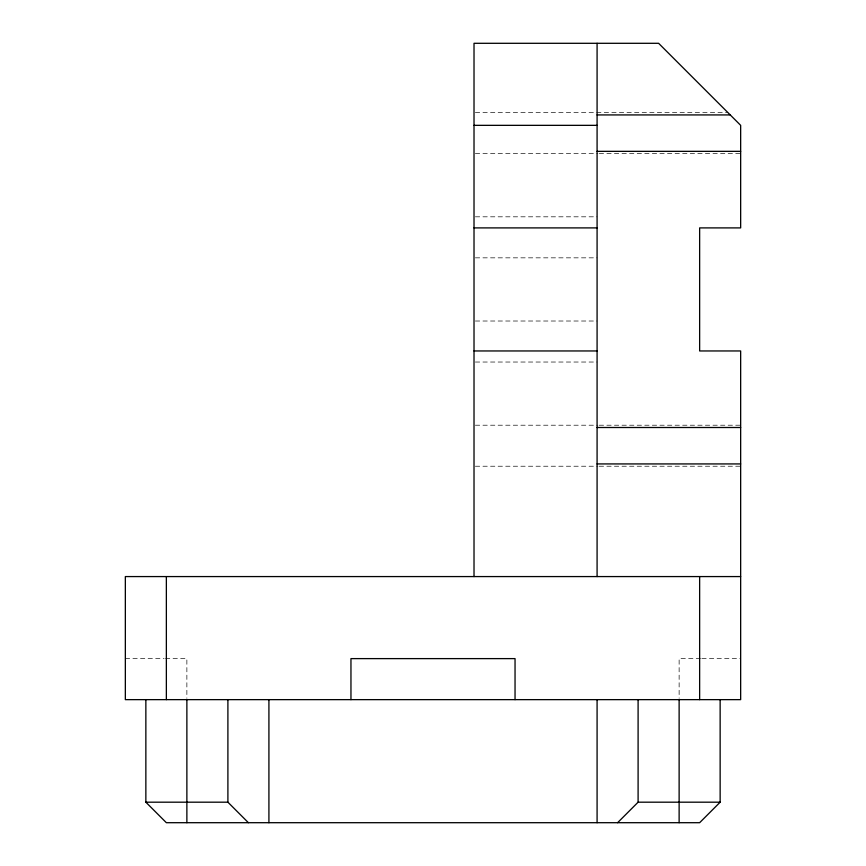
<?xml version="1.0" encoding="UTF-8"?>
<svg xmlns="http://www.w3.org/2000/svg" width="866" height="866" viewBox="0 0 866 866"><rect width="100%" height="100%" fill="white"/><g stroke="black" fill="none" stroke-linecap="round" stroke-linejoin="round"><path stroke-width="0.65" stroke-dasharray="4.33 3.25" d="M475.369 112.623L727.938 112.623M475.369 153.65L597.908 153.65M599.261 153.65L740.657 153.65M475.369 216.814L597.085 216.814M475.369 257.841L597.085 257.841M475.369 321.015L597.085 321.015M475.369 362.031L597.085 362.031M475.369 425.206L597.908 425.206M599.261 425.206L740.657 425.206M475.369 466.222L597.908 466.222M599.261 466.222L740.657 466.222M125.343 658.615L164.129 658.615M165.471 658.615L186.872 658.615L186.872 698.31M700.529 658.615L679.128 658.615L679.128 698.31M701.871 658.615L740.657 658.615"/><path stroke-width="1.3" d="M617.599 822.7L638.101 802.187L638.101 699.641M720.144 699.641L720.144 802.187L699.641 822.7L166.359 822.7L145.856 802.187L145.856 699.641M597.085 114.929L730.244 114.929M474.016 125.343L597.085 125.343M597.085 151.344L740.657 151.344M474.016 227.899L597.085 227.899M474.016 350.957L597.085 350.957M597.085 427.501L740.657 427.501M597.085 463.927L740.657 463.927M740.657 576.572L125.343 576.572L125.343 699.641L740.657 699.641L740.657 350.957L699.641 350.957L699.641 227.899L740.657 227.899L740.657 125.343L658.615 43.3L474.016 43.3L474.016 576.572M145.856 802.187L227.899 802.187L248.401 822.7M638.101 802.187L720.144 802.187M699.641 576.572L699.641 699.641M679.128 699.641L679.128 822.7M597.085 43.3L597.085 576.572M597.085 699.641L597.085 822.7M515.043 699.641L515.043 658.615L350.957 658.615L350.957 699.641M268.915 699.641L268.915 822.7M227.899 699.641L227.899 802.187M186.872 699.641L186.872 822.7M166.359 576.572L166.359 699.641"/></g></svg>
